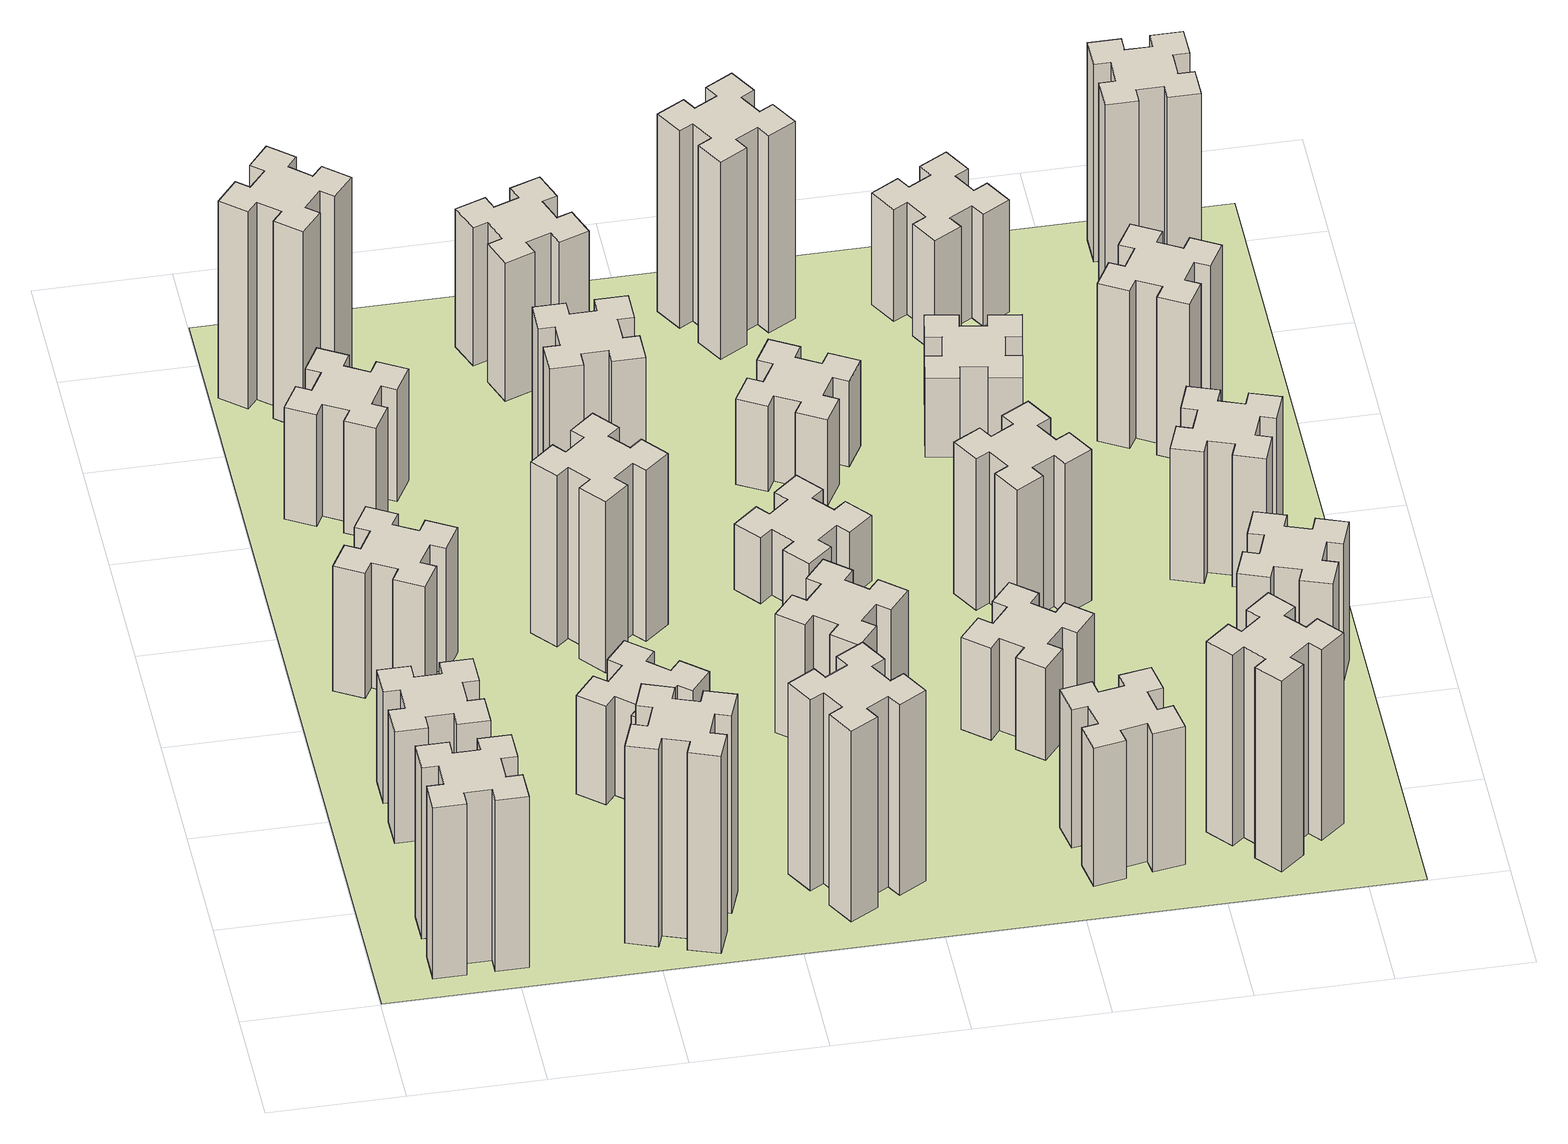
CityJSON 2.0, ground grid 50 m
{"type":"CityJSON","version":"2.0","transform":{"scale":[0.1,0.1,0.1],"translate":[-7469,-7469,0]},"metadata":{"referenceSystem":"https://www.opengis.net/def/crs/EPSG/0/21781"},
"CityObjects":{
"building1":{"type":"Building","attributes":{"class":"1000","function":"1000","usage":"1000","yearOfConstruction":2016,"roofType":"1000","measuredHeight":78,"storeysAboveGround":30,"storeysBelowGround":0},"geometry":[{"type":"Solid","lod":"1","boundaries":[[[[0,1,2,3,4,5,6,7,8,9,10,11,12,13,14,15,16,17,18,19]],[[17,16,20,21]],[[16,15,22,20]],[[15,14,23,22]],[[14,13,24,23]],[[13,12,25,24]],[[12,11,26,25]],[[11,10,27,26]],[[10,9,28,27]],[[9,8,29,28]],[[8,7,30,29]],[[7,6,31,30]],[[6,5,32,31]],[[5,4,33,32]],[[4,3,34,33]],[[3,2,35,34]],[[2,1,36,35]],[[1,0,37,36]],[[0,19,38,37]],[[19,18,39,38]],[[18,17,21,39]],[[24,25,26,27,28,29,30,31,32,33,34,35,36,37,38,39,21,20,22,23]]]]}]},
"building2":{"type":"Building","attributes":{"class":"1000","function":"1000","usage":"1000","yearOfConstruction":2016,"roofType":"1000","measuredHeight":51,"storeysAboveGround":30,"storeysBelowGround":0},"geometry":[{"type":"Solid","lod":"1","boundaries":[[[[40,41,42,43,44,45,46,47,48,49,50,51,52,53,54,55,56,57,58,59]],[[57,56,60,61]],[[56,55,62,60]],[[55,54,63,62]],[[54,53,64,63]],[[53,52,65,64]],[[52,51,66,65]],[[51,50,67,66]],[[50,49,68,67]],[[49,48,69,68]],[[48,47,70,69]],[[47,46,71,70]],[[46,45,72,71]],[[45,44,73,72]],[[44,43,74,73]],[[43,42,75,74]],[[42,41,76,75]],[[41,40,77,76]],[[40,59,78,77]],[[59,58,79,78]],[[58,57,61,79]],[[64,65,66,67,68,69,70,71,72,73,74,75,76,77,78,79,61,60,62,63]]]]}]},
"building3":{"type":"Building","attributes":{"class":"1000","function":"1000","usage":"1000","yearOfConstruction":2016,"roofType":"1000","measuredHeight":57,"storeysAboveGround":30,"storeysBelowGround":0},"geometry":[{"type":"Solid","lod":"1","boundaries":[[[[80,81,82,83,84,85,86,87,88,89,90,91,92,93,94,95,96,97,98,99]],[[97,96,100,101]],[[96,95,102,100]],[[95,94,103,102]],[[94,93,104,103]],[[93,92,105,104]],[[92,91,106,105]],[[91,90,107,106]],[[90,89,108,107]],[[89,88,109,108]],[[88,87,110,109]],[[87,86,111,110]],[[86,85,112,111]],[[85,84,113,112]],[[84,83,114,113]],[[83,82,115,114]],[[82,81,116,115]],[[81,80,117,116]],[[80,99,118,117]],[[99,98,119,118]],[[98,97,101,119]],[[104,105,106,107,108,109,110,111,112,113,114,115,116,117,118,119,101,100,102,103]]]]}]},
"building4":{"type":"Building","attributes":{"class":"1000","function":"1000","usage":"1000","yearOfConstruction":2016,"roofType":"1000","measuredHeight":51,"storeysAboveGround":30,"storeysBelowGround":0},"geometry":[{"type":"Solid","lod":"1","boundaries":[[[[120,121,122,123,124,125,126,127,128,129,130,131,132,133,134,135,136,137,138,139]],[[137,136,140,141]],[[136,135,142,140]],[[135,134,143,142]],[[134,133,144,143]],[[133,132,145,144]],[[132,131,146,145]],[[131,130,147,146]],[[130,129,148,147]],[[129,128,149,148]],[[128,127,150,149]],[[127,126,151,150]],[[126,125,152,151]],[[125,124,153,152]],[[124,123,154,153]],[[123,122,155,154]],[[122,121,156,155]],[[121,120,157,156]],[[120,139,158,157]],[[139,138,159,158]],[[138,137,141,159]],[[144,145,146,147,148,149,150,151,152,153,154,155,156,157,158,159,141,140,142,143]]]]}]},
"building5":{"type":"Building","attributes":{"class":"1000","function":"1000","usage":"1000","yearOfConstruction":2016,"roofType":"1000","measuredHeight":90,"storeysAboveGround":30,"storeysBelowGround":0},"geometry":[{"type":"Solid","lod":"1","boundaries":[[[[160,161,162,163,164,165,166,167,168,169,170,171,172,173,174,175,176,177,178,179]],[[177,176,180,181]],[[176,175,182,180]],[[175,174,183,182]],[[174,173,184,183]],[[173,172,185,184]],[[172,171,186,185]],[[171,170,187,186]],[[170,169,188,187]],[[169,168,189,188]],[[168,167,190,189]],[[167,166,191,190]],[[166,165,192,191]],[[165,164,193,192]],[[164,163,194,193]],[[163,162,195,194]],[[162,161,196,195]],[[161,160,197,196]],[[160,179,198,197]],[[179,178,199,198]],[[178,177,181,199]],[[184,185,186,187,188,189,190,191,192,193,194,195,196,197,198,199,181,180,182,183]]]]}]},
"building6":{"type":"Building","attributes":{"class":"1000","function":"1000","usage":"1000","yearOfConstruction":2016,"roofType":"1000","measuredHeight":90,"storeysAboveGround":30,"storeysBelowGround":0},"geometry":[{"type":"Solid","lod":"1","boundaries":[[[[200,201,202,203,204,205,206,207,208,209,210,211,212,213,214,215,216,217,218,219]],[[217,216,220,221]],[[216,215,222,220]],[[215,214,223,222]],[[214,213,224,223]],[[213,212,225,224]],[[212,211,226,225]],[[211,210,227,226]],[[210,209,228,227]],[[209,208,229,228]],[[208,207,230,229]],[[207,206,231,230]],[[206,205,232,231]],[[205,204,233,232]],[[204,203,234,233]],[[203,202,235,234]],[[202,201,236,235]],[[201,200,237,236]],[[200,219,238,237]],[[219,218,239,238]],[[218,217,221,239]],[[224,225,226,227,228,229,230,231,232,233,234,235,236,237,238,239,221,220,222,223]]]]}]},
"building7":{"type":"Building","attributes":{"class":"1000","function":"1000","usage":"1000","yearOfConstruction":2016,"roofType":"1000","measuredHeight":45,"storeysAboveGround":30,"storeysBelowGround":0},"geometry":[{"type":"Solid","lod":"1","boundaries":[[[[240,241,242,243,244,245,246,247,248,249,250,251,252,253,254,255,256,257,258,259]],[[257,256,260,261]],[[256,255,262,260]],[[255,254,263,262]],[[254,253,264,263]],[[253,252,265,264]],[[252,251,266,265]],[[251,250,267,266]],[[250,249,268,267]],[[249,248,269,268]],[[248,247,270,269]],[[247,246,271,270]],[[246,245,272,271]],[[245,244,273,272]],[[244,243,274,273]],[[243,242,275,274]],[[242,241,276,275]],[[241,240,277,276]],[[240,259,278,277]],[[259,258,279,278]],[[258,257,261,279]],[[264,265,266,267,268,269,270,271,272,273,274,275,276,277,278,279,261,260,262,263]]]]}]},
"building8":{"type":"Building","attributes":{"class":"1000","function":"1000","usage":"1000","yearOfConstruction":2016,"roofType":"1000","measuredHeight":78,"storeysAboveGround":30,"storeysBelowGround":0},"geometry":[{"type":"Solid","lod":"1","boundaries":[[[[280,281,282,283,284,285,286,287,288,289,290,291,292,293,294,295,296,297,298,299]],[[297,296,300,301]],[[296,295,302,300]],[[295,294,303,302]],[[294,293,304,303]],[[293,292,305,304]],[[292,291,306,305]],[[291,290,307,306]],[[290,289,308,307]],[[289,288,309,308]],[[288,287,310,309]],[[287,286,311,310]],[[286,285,312,311]],[[285,284,313,312]],[[284,283,314,313]],[[283,282,315,314]],[[282,281,316,315]],[[281,280,317,316]],[[280,299,318,317]],[[299,298,319,318]],[[298,297,301,319]],[[304,305,306,307,308,309,310,311,312,313,314,315,316,317,318,319,301,300,302,303]]]]}]},
"building9":{"type":"Building","attributes":{"class":"1000","function":"1000","usage":"1000","yearOfConstruction":2016,"roofType":"1000","measuredHeight":87,"storeysAboveGround":30,"storeysBelowGround":0},"geometry":[{"type":"Solid","lod":"1","boundaries":[[[[320,321,322,323,324,325,326,327,328,329,330,331,332,333,334,335,336,337,338,339]],[[337,336,340,341]],[[336,335,342,340]],[[335,334,343,342]],[[334,333,344,343]],[[333,332,345,344]],[[332,331,346,345]],[[331,330,347,346]],[[330,329,348,347]],[[329,328,349,348]],[[328,327,350,349]],[[327,326,351,350]],[[326,325,352,351]],[[325,324,353,352]],[[324,323,354,353]],[[323,322,355,354]],[[322,321,356,355]],[[321,320,357,356]],[[320,339,358,357]],[[339,338,359,358]],[[338,337,341,359]],[[344,345,346,347,348,349,350,351,352,353,354,355,356,357,358,359,341,340,342,343]]]]}]},
"building10":{"type":"Building","attributes":{"class":"1000","function":"1000","usage":"1000","yearOfConstruction":2016,"roofType":"1000","measuredHeight":72,"storeysAboveGround":30,"storeysBelowGround":0},"geometry":[{"type":"Solid","lod":"1","boundaries":[[[[360,361,362,363,364,365,366,367,368,369,370,371,372,373,374,375,376,377,378,379]],[[377,376,380,381]],[[376,375,382,380]],[[375,374,383,382]],[[374,373,384,383]],[[373,372,385,384]],[[372,371,386,385]],[[371,370,387,386]],[[370,369,388,387]],[[369,368,389,388]],[[368,367,390,389]],[[367,366,391,390]],[[366,365,392,391]],[[365,364,393,392]],[[364,363,394,393]],[[363,362,395,394]],[[362,361,396,395]],[[361,360,397,396]],[[360,379,398,397]],[[379,378,399,398]],[[378,377,381,399]],[[384,385,386,387,388,389,390,391,392,393,394,395,396,397,398,399,381,380,382,383]]]]}]},
"building11":{"type":"Building","attributes":{"class":"1000","function":"1000","usage":"1000","yearOfConstruction":2016,"roofType":"1000","measuredHeight":63,"storeysAboveGround":30,"storeysBelowGround":0},"geometry":[{"type":"Solid","lod":"1","boundaries":[[[[400,401,402,403,404,405,406,407,408,409,410,411,412,413,414,415,416,417,418,419]],[[417,416,420,421]],[[416,415,422,420]],[[415,414,423,422]],[[414,413,424,423]],[[413,412,425,424]],[[412,411,426,425]],[[411,410,427,426]],[[410,409,428,427]],[[409,408,429,428]],[[408,407,430,429]],[[407,406,431,430]],[[406,405,432,431]],[[405,404,433,432]],[[404,403,434,433]],[[403,402,435,434]],[[402,401,436,435]],[[401,400,437,436]],[[400,419,438,437]],[[419,418,439,438]],[[418,417,421,439]],[[424,425,426,427,428,429,430,431,432,433,434,435,436,437,438,439,421,420,422,423]]]]}]},
"building12":{"type":"Building","attributes":{"class":"1000","function":"1000","usage":"1000","yearOfConstruction":2016,"roofType":"1000","measuredHeight":54,"storeysAboveGround":30,"storeysBelowGround":0},"geometry":[{"type":"Solid","lod":"1","boundaries":[[[[440,441,442,443,444,445,446,447,448,449,450,451,452,453,454,455,456,457,458,459]],[[457,456,460,461]],[[456,455,462,460]],[[455,454,463,462]],[[454,453,464,463]],[[453,452,465,464]],[[452,451,466,465]],[[451,450,467,466]],[[450,449,468,467]],[[449,448,469,468]],[[448,447,470,469]],[[447,446,471,470]],[[446,445,472,471]],[[445,444,473,472]],[[444,443,474,473]],[[443,442,475,474]],[[442,441,476,475]],[[441,440,477,476]],[[440,459,478,477]],[[459,458,479,478]],[[458,457,461,479]],[[464,465,466,467,468,469,470,471,472,473,474,475,476,477,478,479,461,460,462,463]]]]}]},
"building13":{"type":"Building","attributes":{"class":"1000","function":"1000","usage":"1000","yearOfConstruction":2016,"roofType":"1000","measuredHeight":30,"storeysAboveGround":30,"storeysBelowGround":0},"geometry":[{"type":"Solid","lod":"1","boundaries":[[[[480,481,482,483,484,485,486,487,488,489,490,491,492,493,494,495,496,497,498,499]],[[497,496,500,501]],[[496,495,502,500]],[[495,494,503,502]],[[494,493,504,503]],[[493,492,505,504]],[[492,491,506,505]],[[491,490,507,506]],[[490,489,508,507]],[[489,488,509,508]],[[488,487,510,509]],[[487,486,511,510]],[[486,485,512,511]],[[485,484,513,512]],[[484,483,514,513]],[[483,482,515,514]],[[482,481,516,515]],[[481,480,517,516]],[[480,499,518,517]],[[499,498,519,518]],[[498,497,501,519]],[[504,505,506,507,508,509,510,511,512,513,514,515,516,517,518,519,501,500,502,503]]]]}]},
"building14":{"type":"Building","attributes":{"class":"1000","function":"1000","usage":"1000","yearOfConstruction":2016,"roofType":"1000","measuredHeight":39,"storeysAboveGround":30,"storeysBelowGround":0},"geometry":[{"type":"Solid","lod":"1","boundaries":[[[[520,521,522,523,524,525,526,527,528,529,530,531,532,533,534,535,536,537,538,539]],[[537,536,540,541]],[[536,535,542,540]],[[535,534,543,542]],[[534,533,544,543]],[[533,532,545,544]],[[532,531,546,545]],[[531,530,547,546]],[[530,529,548,547]],[[529,528,549,548]],[[528,527,550,549]],[[527,526,551,550]],[[526,525,552,551]],[[525,524,553,552]],[[524,523,554,553]],[[523,522,555,554]],[[522,521,556,555]],[[521,520,557,556]],[[520,539,558,557]],[[539,538,559,558]],[[538,537,541,559]],[[544,545,546,547,548,549,550,551,552,553,554,555,556,557,558,559,541,540,542,543]]]]}]},
"building15":{"type":"Building","attributes":{"class":"1000","function":"1000","usage":"1000","yearOfConstruction":2016,"roofType":"1000","measuredHeight":63,"storeysAboveGround":30,"storeysBelowGround":0},"geometry":[{"type":"Solid","lod":"1","boundaries":[[[[560,561,562,563,564,565,566,567,568,569,570,571,572,573,574,575,576,577,578,579]],[[577,576,580,581]],[[576,575,582,580]],[[575,574,583,582]],[[574,573,584,583]],[[573,572,585,584]],[[572,571,586,585]],[[571,570,587,586]],[[570,569,588,587]],[[569,568,589,588]],[[568,567,590,589]],[[567,566,591,590]],[[566,565,592,591]],[[565,564,593,592]],[[564,563,594,593]],[[563,562,595,594]],[[562,561,596,595]],[[561,560,597,596]],[[560,579,598,597]],[[579,578,599,598]],[[578,577,581,599]],[[584,585,586,587,588,589,590,591,592,593,594,595,596,597,598,599,581,580,582,583]]]]}]},
"building16":{"type":"Building","attributes":{"class":"1000","function":"1000","usage":"1000","yearOfConstruction":2016,"roofType":"1000","measuredHeight":42,"storeysAboveGround":30,"storeysBelowGround":0},"geometry":[{"type":"Solid","lod":"1","boundaries":[[[[600,601,602,603,604,605,606,607,608,609,610,611,612,613,614,615,616,617,618,619]],[[617,616,620,621]],[[616,615,622,620]],[[615,614,623,622]],[[614,613,624,623]],[[613,612,625,624]],[[612,611,626,625]],[[611,610,627,626]],[[610,609,628,627]],[[609,608,629,628]],[[608,607,630,629]],[[607,606,631,630]],[[606,605,632,631]],[[605,604,633,632]],[[604,603,634,633]],[[603,602,635,634]],[[602,601,636,635]],[[601,600,637,636]],[[600,619,638,637]],[[619,618,639,638]],[[618,617,621,639]],[[624,625,626,627,628,629,630,631,632,633,634,635,636,637,638,639,621,620,622,623]]]]}]},
"building17":{"type":"Building","attributes":{"class":"1000","function":"1000","usage":"1000","yearOfConstruction":2016,"roofType":"1000","measuredHeight":90,"storeysAboveGround":30,"storeysBelowGround":0},"geometry":[{"type":"Solid","lod":"1","boundaries":[[[[640,641,642,643,644,645,646,647,648,649,650,651,652,653,654,655,656,657,658,659]],[[657,656,660,661]],[[656,655,662,660]],[[655,654,663,662]],[[654,653,664,663]],[[653,652,665,664]],[[652,651,666,665]],[[651,650,667,666]],[[650,649,668,667]],[[649,648,669,668]],[[648,647,670,669]],[[647,646,671,670]],[[646,645,672,671]],[[645,644,673,672]],[[644,643,674,673]],[[643,642,675,674]],[[642,641,676,675]],[[641,640,677,676]],[[640,659,678,677]],[[659,658,679,678]],[[658,657,661,679]],[[664,665,666,667,668,669,670,671,672,673,674,675,676,677,678,679,661,660,662,663]]]]}]},
"building18":{"type":"Building","attributes":{"class":"1000","function":"1000","usage":"1000","yearOfConstruction":2016,"roofType":"1000","measuredHeight":69,"storeysAboveGround":30,"storeysBelowGround":0},"geometry":[{"type":"Solid","lod":"1","boundaries":[[[[680,681,682,683,684,685,686,687,688,689,690,691,692,693,694,695,696,697,698,699]],[[697,696,700,701]],[[696,695,702,700]],[[695,694,703,702]],[[694,693,704,703]],[[693,692,705,704]],[[692,691,706,705]],[[691,690,707,706]],[[690,689,708,707]],[[689,688,709,708]],[[688,687,710,709]],[[687,686,711,710]],[[686,685,712,711]],[[685,684,713,712]],[[684,683,714,713]],[[683,682,715,714]],[[682,681,716,715]],[[681,680,717,716]],[[680,699,718,717]],[[699,698,719,718]],[[698,697,701,719]],[[704,705,706,707,708,709,710,711,712,713,714,715,716,717,718,719,701,700,702,703]]]]}]},
"building19":{"type":"Building","attributes":{"class":"1000","function":"1000","usage":"1000","yearOfConstruction":2016,"roofType":"1000","measuredHeight":87,"storeysAboveGround":30,"storeysBelowGround":0},"geometry":[{"type":"Solid","lod":"1","boundaries":[[[[720,721,722,723,724,725,726,727,728,729,730,731,732,733,734,735,736,737,738,739]],[[737,736,740,741]],[[736,735,742,740]],[[735,734,743,742]],[[734,733,744,743]],[[733,732,745,744]],[[732,731,746,745]],[[731,730,747,746]],[[730,729,748,747]],[[729,728,749,748]],[[728,727,750,749]],[[727,726,751,750]],[[726,725,752,751]],[[725,724,753,752]],[[724,723,754,753]],[[723,722,755,754]],[[722,721,756,755]],[[721,720,757,756]],[[720,739,758,757]],[[739,738,759,758]],[[738,737,741,759]],[[744,745,746,747,748,749,750,751,752,753,754,755,756,757,758,759,741,740,742,743]]]]}]},
"building20":{"type":"Building","attributes":{"class":"1000","function":"1000","usage":"1000","yearOfConstruction":2016,"roofType":"1000","measuredHeight":36,"storeysAboveGround":30,"storeysBelowGround":0},"geometry":[{"type":"Solid","lod":"1","boundaries":[[[[760,761,762,763,764,765,766,767,768,769,770,771,772,773,774,775,776,777,778,779]],[[777,776,780,781]],[[776,775,782,780]],[[775,774,783,782]],[[774,773,784,783]],[[773,772,785,784]],[[772,771,786,785]],[[771,770,787,786]],[[770,769,788,787]],[[769,768,789,788]],[[768,767,790,789]],[[767,766,791,790]],[[766,765,792,791]],[[765,764,793,792]],[[764,763,794,793]],[[763,762,795,794]],[[762,761,796,795]],[[761,760,797,796]],[[760,779,798,797]],[[779,778,799,798]],[[778,777,781,799]],[[784,785,786,787,788,789,790,791,792,793,794,795,796,797,798,799,781,780,782,783]]]]}]},
"building21":{"type":"Building","attributes":{"class":"1000","function":"1000","usage":"1000","yearOfConstruction":2016,"roofType":"1000","measuredHeight":51,"storeysAboveGround":30,"storeysBelowGround":0},"geometry":[{"type":"Solid","lod":"1","boundaries":[[[[800,801,802,803,804,805,806,807,808,809,810,811,812,813,814,815,816,817,818,819]],[[817,816,820,821]],[[816,815,822,820]],[[815,814,823,822]],[[814,813,824,823]],[[813,812,825,824]],[[812,811,826,825]],[[811,810,827,826]],[[810,809,828,827]],[[809,808,829,828]],[[808,807,830,829]],[[807,806,831,830]],[[806,805,832,831]],[[805,804,833,832]],[[804,803,834,833]],[[803,802,835,834]],[[802,801,836,835]],[[801,800,837,836]],[[800,819,838,837]],[[819,818,839,838]],[[818,817,821,839]],[[824,825,826,827,828,829,830,831,832,833,834,835,836,837,838,839,821,820,822,823]]]]}]},
"building22":{"type":"Building","attributes":{"class":"1000","function":"1000","usage":"1000","yearOfConstruction":2016,"roofType":"1000","measuredHeight":63,"storeysAboveGround":30,"storeysBelowGround":0},"geometry":[{"type":"Solid","lod":"1","boundaries":[[[[840,841,842,843,844,845,846,847,848,849,850,851,852,853,854,855,856,857,858,859]],[[857,856,860,861]],[[856,855,862,860]],[[855,854,863,862]],[[854,853,864,863]],[[853,852,865,864]],[[852,851,866,865]],[[851,850,867,866]],[[850,849,868,867]],[[849,848,869,868]],[[848,847,870,869]],[[847,846,871,870]],[[846,845,872,871]],[[845,844,873,872]],[[844,843,874,873]],[[843,842,875,874]],[[842,841,876,875]],[[841,840,877,876]],[[840,859,878,877]],[[859,858,879,878]],[[858,857,861,879]],[[864,865,866,867,868,869,870,871,872,873,874,875,876,877,878,879,861,860,862,863]]]]}]},
"building23":{"type":"Building","attributes":{"class":"1000","function":"1000","usage":"1000","yearOfConstruction":2016,"roofType":"1000","measuredHeight":60,"storeysAboveGround":30,"storeysBelowGround":0},"geometry":[{"type":"Solid","lod":"1","boundaries":[[[[880,881,882,883,884,885,886,887,888,889,890,891,892,893,894,895,896,897,898,899]],[[897,896,900,901]],[[896,895,902,900]],[[895,894,903,902]],[[894,893,904,903]],[[893,892,905,904]],[[892,891,906,905]],[[891,890,907,906]],[[890,889,908,907]],[[889,888,909,908]],[[888,887,910,909]],[[887,886,911,910]],[[886,885,912,911]],[[885,884,913,912]],[[884,883,914,913]],[[883,882,915,914]],[[882,881,916,915]],[[881,880,917,916]],[[880,899,918,917]],[[899,898,919,918]],[[898,897,901,919]],[[904,905,906,907,908,909,910,911,912,913,914,915,916,917,918,919,901,900,902,903]]]]}]},
"building24":{"type":"Building","attributes":{"class":"1000","function":"1000","usage":"1000","yearOfConstruction":2016,"roofType":"1000","measuredHeight":72,"storeysAboveGround":30,"storeysBelowGround":0},"geometry":[{"type":"Solid","lod":"1","boundaries":[[[[920,921,922,923,924,925,926,927,928,929,930,931,932,933,934,935,936,937,938,939]],[[937,936,940,941]],[[936,935,942,940]],[[935,934,943,942]],[[934,933,944,943]],[[933,932,945,944]],[[932,931,946,945]],[[931,930,947,946]],[[930,929,948,947]],[[929,928,949,948]],[[928,927,950,949]],[[927,926,951,950]],[[926,925,952,951]],[[925,924,953,952]],[[924,923,954,953]],[[923,922,955,954]],[[922,921,956,955]],[[921,920,957,956]],[[920,939,958,957]],[[939,938,959,958]],[[938,937,941,959]],[[944,945,946,947,948,949,950,951,952,953,954,955,956,957,958,959,941,940,942,943]]]]}]},
"building25":{"type":"Building","attributes":{"class":"1000","function":"1000","usage":"1000","yearOfConstruction":2016,"roofType":"1000","measuredHeight":90,"storeysAboveGround":30,"storeysBelowGround":0},"geometry":[{"type":"Solid","lod":"1","boundaries":[[[[960,961,962,963,964,965,966,967,968,969,970,971,972,973,974,975,976,977,978,979]],[[977,976,980,981]],[[976,975,982,980]],[[975,974,983,982]],[[974,973,984,983]],[[973,972,985,984]],[[972,971,986,985]],[[971,970,987,986]],[[970,969,988,987]],[[969,968,989,988]],[[968,967,990,989]],[[967,966,991,990]],[[966,965,992,991]],[[965,964,993,992]],[[964,963,994,993]],[[963,962,995,994]],[[962,961,996,995]],[[961,960,997,996]],[[960,979,998,997]],[[979,978,999,998]],[[978,977,981,999]],[[984,985,986,987,988,989,990,991,992,993,994,995,996,997,998,999,981,980,982,983]]]]}]},
"landuse1":{"type":"LandUse","attributes":{"name":"plot1","function":"1010"},"geometry":[{"type":"MultiSurface","lod":"1","boundaries":[[[1000,1001,1002,1003]]]}]}
},
"vertices":[
[265,325,0],[265,225,0],[205,225,0],[205,105,0],[325,105,0],[325,165,0],[425,165,0],[425,105,0],[545,105,0],[545,225,0],[485,225,0],[485,325,0],[545,325,0],[545,445,0],[425,445,0],[425,385,0],[325,385,0],[325,445,0],[205,445,0],[205,325,0],[325,385,780],[325,445,780],[425,385,780],[425,445,780],[545,445,780],[545,325,780],[485,325,780],[485,225,780],[545,225,780],[545,105,780],[425,105,780],[425,165,780],[325,165,780],[325,105,780],[205,105,780],[205,225,780],[265,225,780],[265,325,780],[205,325,780],[205,445,780],
[265,1065,0],[265,965,0],[205,965,0],[205,845,0],[325,845,0],[325,905,0],[425,905,0],[425,845,0],[545,845,0],[545,965,0],[485,965,0],[485,1065,0],[545,1065,0],[545,1185,0],[425,1185,0],[425,1125,0],[325,1125,0],[325,1185,0],[205,1185,0],[205,1065,0],[325,1125,510],[325,1185,510],[425,1125,510],[425,1185,510],[545,1185,510],[545,1065,510],[485,1065,510],[485,965,510],[545,965,510],[545,845,510],[425,845,510],[425,905,510],[325,905,510],[325,845,510],[205,845,510],[205,965,510],[265,965,510],[265,1065,510],[205,1065,510],[205,1185,510],
[474,1826,0],[387,1876,0],[417,1928,0],[313,1988,0],[253,1884,0],[305,1854,0],[255,1767,0],[203,1797,0],[143,1693,0],[247,1633,0],[277,1685,0],[364,1635,0],[334,1583,0],[438,1523,0],[498,1627,0],[446,1657,0],[496,1744,0],[548,1714,0],[608,1818,0],[504,1878,0],[496,1744,570],[548,1714,570],[446,1657,570],[498,1627,570],[438,1523,570],[334,1583,570],[364,1635,570],[277,1685,570],[247,1633,570],[143,1693,570],[203,1797,570],[255,1767,570],[305,1854,570],[253,1884,570],[313,1988,570],[417,1928,570],[387,1876,570],[474,1826,570],[504,1878,570],[608,1818,570],
[446,2597,0],[496,2684,0],[548,2654,0],[608,2758,0],[504,2818,0],[474,2766,0],[387,2816,0],[417,2868,0],[313,2928,0],[253,2824,0],[305,2794,0],[255,2707,0],[203,2737,0],[143,2633,0],[247,2573,0],[277,2625,0],[364,2575,0],[334,2523,0],[438,2463,0],[498,2567,0],[364,2575,510],[334,2523,510],[277,2625,510],[247,2573,510],[143,2633,510],[203,2737,510],[255,2707,510],[305,2794,510],[253,2824,510],[313,2928,510],[417,2868,510],[387,2816,510],[474,2766,510],[504,2818,510],[608,2758,510],[548,2654,510],[496,2684,510],[446,2597,510],[498,2567,510],[438,2463,510],
[1029,360,0],[995,266,0],[939,287,0],[897,174,0],[1010,133,0],[1031,189,0],[1125,155,0],[1104,99,0],[1217,57,0],[1258,170,0],[1202,191,0],[1236,285,0],[1292,264,0],[1333,377,0],[1220,418,0],[1200,362,0],[1106,396,0],[1127,452,0],[1014,493,0],[973,380,0],[1106,396,900],[1127,452,900],[1200,362,900],[1220,418,900],[1333,377,900],[1292,264,900],[1236,285,900],[1202,191,900],[1258,170,900],[1217,57,900],[1104,99,900],[1125,155,900],[1031,189,900],[1010,133,900],[897,174,900],[939,287,900],[995,266,900],[1029,360,900],[973,380,900],[1014,493,900],
[384,3387,0],[308,3452,0],[346,3498,0],[254,3575,0],[177,3483,0],[223,3444,0],[159,3368,0],[113,3406,0],[36,3314,0],[128,3237,0],[166,3283,0],[243,3219,0],[204,3173,0],[296,3096,0],[373,3188,0],[327,3226,0],[392,3303,0],[438,3264,0],[515,3356,0],[423,3433,0],[392,3303,900],[438,3264,900],[327,3226,900],[373,3188,900],[296,3096,900],[204,3173,900],[243,3219,900],[166,3283,900],[128,3237,900],[36,3314,900],[113,3406,900],[159,3368,900],[223,3444,900],[177,3483,900],[254,3575,900],[346,3498,900],[308,3452,900],[384,3387,900],[423,3433,900],[515,3356,900],
[1224,1067,0],[1148,1132,0],[1186,1178,0],[1094,1255,0],[1017,1163,0],[1063,1124,0],[999,1048,0],[953,1086,0],[876,994,0],[968,917,0],[1006,963,0],[1083,899,0],[1044,853,0],[1136,776,0],[1213,868,0],[1167,906,0],[1232,983,0],[1278,944,0],[1355,1036,0],[1263,1113,0],[1232,983,450],[1278,944,450],[1167,906,450],[1213,868,450],[1136,776,450],[1044,853,450],[1083,899,450],[1006,963,450],[968,917,450],[876,994,450],[953,1086,450],[999,1048,450],[1063,1124,450],[1017,1163,450],[1094,1255,450],[1186,1178,450],[1148,1132,450],[1224,1067,450],[1263,1113,450],[1355,1036,450],
[1083,1972,0],[1006,1907,0],[968,1953,0],[876,1876,0],[953,1784,0],[999,1823,0],[1063,1746,0],[1017,1708,0],[1094,1616,0],[1186,1693,0],[1148,1739,0],[1224,1803,0],[1263,1757,0],[1355,1834,0],[1278,1926,0],[1232,1888,0],[1167,1964,0],[1213,2003,0],[1136,2095,0],[1044,2018,0],[1167,1964,780],[1213,2003,780],[1232,1888,780],[1278,1926,780],[1355,1834,780],[1263,1757,780],[1224,1803,780],[1148,1739,780],[1186,1693,780],[1094,1616,780],[1017,1708,780],[1063,1746,780],[999,1823,780],[953,1784,780],[876,1876,780],[968,1953,780],[1006,1907,780],[1083,1972,780],[1044,2018,780],[1136,2095,780],
[1744,496,0],[1657,446,0],[1627,498,0],[1523,438,0],[1583,334,0],[1635,364,0],[1685,277,0],[1633,247,0],[1693,143,0],[1797,203,0],[1767,255,0],[1854,305,0],[1884,253,0],[1988,313,0],[1928,417,0],[1876,387,0],[1826,474,0],[1878,504,0],[1818,608,0],[1714,548,0],[1826,474,870],[1878,504,870],[1876,387,870],[1928,417,870],[1988,313,870],[1884,253,870],[1854,305,870],[1767,255,870],[1797,203,870],[1693,143,870],[1633,247,870],[1685,277,870],[1635,364,870],[1583,334,870],[1523,438,870],[1627,498,870],[1657,446,870],[1744,496,870],[1714,548,870],[1818,608,870],
[1325,2545,0],[1325,2645,0],[1385,2645,0],[1385,2765,0],[1265,2765,0],[1265,2705,0],[1165,2705,0],[1165,2765,0],[1045,2765,0],[1045,2645,0],[1105,2645,0],[1105,2545,0],[1045,2545,0],[1045,2425,0],[1165,2425,0],[1165,2485,0],[1265,2485,0],[1265,2425,0],[1385,2425,0],[1385,2545,0],[1265,2485,720],[1265,2425,720],[1165,2485,720],[1165,2425,720],[1045,2425,720],[1045,2545,720],[1105,2545,720],[1105,2645,720],[1045,2645,720],[1045,2765,720],[1165,2765,720],[1165,2705,720],[1265,2705,720],[1265,2765,720],[1385,2765,720],[1385,2645,720],[1325,2645,720],[1325,2545,720],[1385,2545,720],[1385,2425,720],
[1125,3456,0],[1031,3422,0],[1010,3478,0],[897,3437,0],[939,3324,0],[995,3345,0],[1029,3251,0],[973,3230,0],[1014,3117,0],[1127,3159,0],[1106,3215,0],[1200,3249,0],[1220,3193,0],[1333,3234,0],[1292,3347,0],[1236,3326,0],[1202,3420,0],[1258,3440,0],[1217,3553,0],[1104,3512,0],[1202,3420,630],[1258,3440,630],[1236,3326,630],[1292,3347,630],[1333,3234,630],[1220,3193,630],[1200,3249,630],[1106,3215,630],[1127,3159,630],[1014,3117,630],[973,3230,630],[1029,3251,630],[995,3345,630],[939,3324,630],[897,3437,630],[1010,3478,630],[1031,3422,630],[1125,3456,630],[1104,3512,630],[1217,3553,630],
[1746,1163,0],[1823,1099,0],[1784,1053,0],[1876,976,0],[1953,1068,0],[1907,1106,0],[1972,1183,0],[2018,1144,0],[2095,1236,0],[2003,1313,0],[1964,1267,0],[1888,1332,0],[1926,1378,0],[1834,1455,0],[1757,1363,0],[1803,1324,0],[1739,1248,0],[1693,1286,0],[1616,1194,0],[1708,1117,0],[1739,1248,540],[1693,1286,540],[1803,1324,540],[1757,1363,540],[1834,1455,540],[1926,1378,540],[1888,1332,540],[1964,1267,540],[2003,1313,540],[2095,1236,540],[2018,1144,540],[1972,1183,540],[1907,1106,540],[1953,1068,540],[1876,976,540],[1784,1053,540],[1823,1099,540],[1746,1163,540],[1708,1117,540],[1616,1194,540],
[1972,1988,0],[1907,2064,0],[1953,2103,0],[1876,2195,0],[1784,2118,0],[1823,2072,0],[1746,2007,0],[1708,2053,0],[1616,1976,0],[1693,1884,0],[1739,1923,0],[1803,1846,0],[1757,1808,0],[1834,1716,0],[1926,1793,0],[1888,1839,0],[1964,1903,0],[2003,1857,0],[2095,1934,0],[2018,2026,0],[1964,1903,300],[2003,1857,300],[1888,1839,300],[1926,1793,300],[1834,1716,300],[1757,1808,300],[1803,1846,300],[1739,1923,300],[1693,1884,300],[1616,1976,300],[1708,2053,300],[1746,2007,300],[1823,2072,300],[1784,2118,300],[1876,2195,300],[1953,2103,300],[1907,2064,300],[1972,1988,300],[2018,2026,300],[2095,1934,300],
[2026,2497,0],[2076,2584,0],[2128,2554,0],[2188,2658,0],[2084,2718,0],[2054,2666,0],[1967,2716,0],[1997,2768,0],[1893,2828,0],[1833,2724,0],[1885,2694,0],[1835,2607,0],[1783,2637,0],[1723,2533,0],[1827,2473,0],[1857,2525,0],[1944,2475,0],[1914,2423,0],[2018,2363,0],[2078,2467,0],[1944,2475,390],[1914,2423,390],[1857,2525,390],[1827,2473,390],[1723,2533,390],[1783,2637,390],[1835,2607,390],[1885,2694,390],[1833,2724,390],[1893,2828,390],[1997,2768,390],[1967,2716,390],[2054,2666,390],[2084,2718,390],[2188,2658,390],[2128,2554,390],[2076,2584,390],[2026,2497,390],[2078,2467,390],[2018,2363,390],
[2665,258,0],[2764,276,0],[2774,217,0],[2892,237,0],[2871,356,0],[2812,345,0],[2795,444,0],[2854,454,0],[2833,572,0],[2715,551,0],[2725,492,0],[2627,475,0],[2617,534,0],[2498,513,0],[2519,395,0],[2578,405,0],[2596,307,0],[2537,297,0],[2557,178,0],[2676,199,0],[2596,307,630],[2537,297,630],[2578,405,630],[2519,395,630],[2498,513,630],[2617,534,630],[2627,475,630],[2725,492,630],[2715,551,630],[2833,572,630],[2854,454,630],[2795,444,630],[2812,345,630],[2871,356,630],[2892,237,630],[2774,217,630],[2764,276,630],[2665,258,630],[2676,199,630],[2557,178,630],
[2547,1006,0],[2612,1083,0],[2658,1044,0],[2735,1136,0],[2643,1213,0],[2604,1167,0],[2528,1232,0],[2566,1278,0],[2474,1355,0],[2397,1263,0],[2443,1224,0],[2379,1148,0],[2333,1186,0],[2256,1094,0],[2348,1017,0],[2386,1063,0],[2463,999,0],[2424,953,0],[2516,876,0],[2593,968,0],[2463,999,420],[2424,953,420],[2386,1063,420],[2348,1017,420],[2256,1094,420],[2333,1186,420],[2379,1148,420],[2443,1224,420],[2397,1263,420],[2474,1355,420],[2566,1278,420],[2528,1232,420],[2604,1167,420],[2643,1213,420],[2735,1136,420],[2658,1044,420],[2612,1083,420],[2547,1006,420],[2593,968,420],[2516,876,420],
[1844,3556,0],[1757,3506,0],[1727,3558,0],[1623,3498,0],[1683,3394,0],[1735,3424,0],[1785,3337,0],[1733,3307,0],[1793,3203,0],[1897,3263,0],[1867,3315,0],[1954,3365,0],[1984,3313,0],[2088,3373,0],[2028,3477,0],[1976,3447,0],[1926,3534,0],[1978,3564,0],[1918,3668,0],[1814,3608,0],[1926,3534,900],[1978,3564,900],[1976,3447,900],[2028,3477,900],[2088,3373,900],[1984,3313,900],[1954,3365,900],[1867,3315,900],[1897,3263,900],[1793,3203,900],[1733,3307,900],[1785,3337,900],[1735,3424,900],[1683,3394,900],[1623,3498,900],[1727,3558,900],[1757,3506,900],[1844,3556,900],[1814,3608,900],[1918,3668,900],
[2475,1744,0],[2525,1657,0],[2473,1627,0],[2533,1523,0],[2637,1583,0],[2607,1635,0],[2694,1685,0],[2724,1633,0],[2828,1693,0],[2768,1797,0],[2716,1767,0],[2666,1854,0],[2718,1884,0],[2658,1988,0],[2554,1928,0],[2584,1876,0],[2497,1826,0],[2467,1878,0],[2363,1818,0],[2423,1714,0],[2497,1826,690],[2467,1878,690],[2584,1876,690],[2554,1928,690],[2658,1988,690],[2718,1884,690],[2666,1854,690],[2716,1767,690],[2768,1797,690],[2828,1693,690],[2724,1633,690],[2694,1685,690],[2607,1635,690],[2637,1583,690],[2533,1523,690],[2473,1627,690],[2525,1657,690],[2475,1744,690],[2423,1714,690],[2363,1818,690],
[3268,259,0],[3344,323,0],[3383,277,0],[3475,354,0],[3398,446,0],[3352,408,0],[3287,484,0],[3333,523,0],[3256,615,0],[3164,538,0],[3203,492,0],[3126,427,0],[3088,473,0],[2996,396,0],[3073,304,0],[3119,343,0],[3183,266,0],[3137,228,0],[3214,136,0],[3306,213,0],[3183,266,870],[3137,228,870],[3119,343,870],[3073,304,870],[2996,396,870],[3088,473,870],[3126,427,870],[3203,492,870],[3164,538,870],[3256,615,870],[3333,523,870],[3287,484,870],[3352,408,870],[3398,446,870],[3475,354,870],[3383,277,870],[3344,323,870],[3268,259,870],[3306,213,870],[3214,136,870],
[2664,2795,0],[2565,2812,0],[2576,2871,0],[2457,2892,0],[2437,2774,0],[2496,2764,0],[2478,2665,0],[2419,2676,0],[2398,2557,0],[2517,2537,0],[2527,2596,0],[2625,2578,0],[2615,2519,0],[2733,2498,0],[2754,2617,0],[2695,2627,0],[2712,2725,0],[2771,2715,0],[2792,2833,0],[2674,2854,0],[2712,2725,360],[2771,2715,360],[2695,2627,360],[2754,2617,360],[2733,2498,360],[2615,2519,360],[2625,2578,360],[2527,2596,360],[2517,2537,360],[2398,2557,360],[2419,2676,360],[2478,2665,360],[2496,2764,360],[2437,2774,360],[2457,2892,360],[2576,2871,360],[2565,2812,360],[2664,2795,360],[2674,2854,360],[2792,2833,360],
[2716,3347,0],[2666,3434,0],[2718,3464,0],[2658,3568,0],[2554,3508,0],[2584,3456,0],[2497,3406,0],[2467,3458,0],[2363,3398,0],[2423,3294,0],[2475,3324,0],[2525,3237,0],[2473,3207,0],[2533,3103,0],[2637,3163,0],[2607,3215,0],[2694,3265,0],[2724,3213,0],[2828,3273,0],[2768,3377,0],[2694,3265,510],[2724,3213,510],[2607,3215,510],[2637,3163,510],[2533,3103,510],[2473,3207,510],[2525,3237,510],[2475,3324,510],[2423,3294,510],[2363,3398,510],[2467,3458,510],[2497,3406,510],[2584,3456,510],[2554,3508,510],[2658,3568,510],[2718,3464,510],[2666,3434,510],[2716,3347,510],[2768,3377,510],[2828,3273,510],
[3351,1029,0],[3445,995,0],[3424,939,0],[3537,897,0],[3578,1010,0],[3522,1031,0],[3556,1125,0],[3612,1104,0],[3653,1217,0],[3540,1258,0],[3520,1202,0],[3426,1236,0],[3447,1292,0],[3334,1333,0],[3293,1220,0],[3349,1200,0],[3315,1106,0],[3259,1127,0],[3217,1014,0],[3330,973,0],[3315,1106,630],[3259,1127,630],[3349,1200,630],[3293,1220,630],[3334,1333,630],[3447,1292,630],[3426,1236,630],[3520,1202,630],[3540,1258,630],[3653,1217,630],[3612,1104,630],[3556,1125,630],[3522,1031,630],[3578,1010,630],[3537,897,630],[3424,939,630],[3445,995,630],[3351,1029,630],[3330,973,630],[3217,1014,630],
[3422,1771,0],[3456,1865,0],[3512,1844,0],[3553,1957,0],[3440,1998,0],[3420,1942,0],[3326,1976,0],[3347,2032,0],[3234,2073,0],[3193,1960,0],[3249,1940,0],[3215,1846,0],[3159,1867,0],[3117,1754,0],[3230,1713,0],[3251,1769,0],[3345,1735,0],[3324,1679,0],[3437,1637,0],[3478,1750,0],[3345,1735,600],[3324,1679,600],[3251,1769,600],[3230,1713,600],[3117,1754,600],[3159,1867,600],[3215,1846,600],[3249,1940,600],[3193,1960,600],[3234,2073,600],[3347,2032,600],[3326,1976,600],[3420,1942,600],[3440,1998,600],[3553,1957,600],[3512,1844,600],[3456,1865,600],[3422,1771,600],[3478,1750,600],[3437,1637,600],
[3165,2694,0],[3115,2607,0],[3063,2637,0],[3003,2533,0],[3107,2473,0],[3137,2525,0],[3224,2475,0],[3194,2423,0],[3298,2363,0],[3358,2467,0],[3306,2497,0],[3356,2584,0],[3408,2554,0],[3468,2658,0],[3364,2718,0],[3334,2666,0],[3247,2716,0],[3277,2768,0],[3173,2828,0],[3113,2724,0],[3247,2716,720],[3277,2768,720],[3334,2666,720],[3364,2718,720],[3468,2658,720],[3408,2554,720],[3356,2584,720],[3306,2497,720],[3358,2467,720],[3298,2363,720],[3194,2423,720],[3224,2475,720],[3137,2525,720],[3107,2473,720],[3003,2533,720],[3063,2637,720],[3115,2607,720],[3165,2694,720],[3113,2724,720],[3173,2828,720],
[3285,3325,0],[3385,3325,0],[3385,3265,0],[3505,3265,0],[3505,3385,0],[3445,3385,0],[3445,3485,0],[3505,3485,0],[3505,3605,0],[3385,3605,0],[3385,3545,0],[3285,3545,0],[3285,3605,0],[3165,3605,0],[3165,3485,0],[3225,3485,0],[3225,3385,0],[3165,3385,0],[3165,3265,0],[3285,3265,0],[3225,3385,900],[3165,3385,900],[3225,3485,900],[3165,3485,900],[3165,3605,900],[3285,3605,900],[3285,3545,900],[3385,3545,900],[3385,3605,900],[3505,3605,900],[3505,3485,900],[3445,3485,900],[3445,3385,900],[3505,3385,900],[3505,3265,900],[3385,3265,900],[3385,3325,900],[3285,3325,900],[3285,3265,900],[3165,3265,900],
[5,3705,0],[3705,3705,0],[3705,5,0],[5,5,0]
]}
